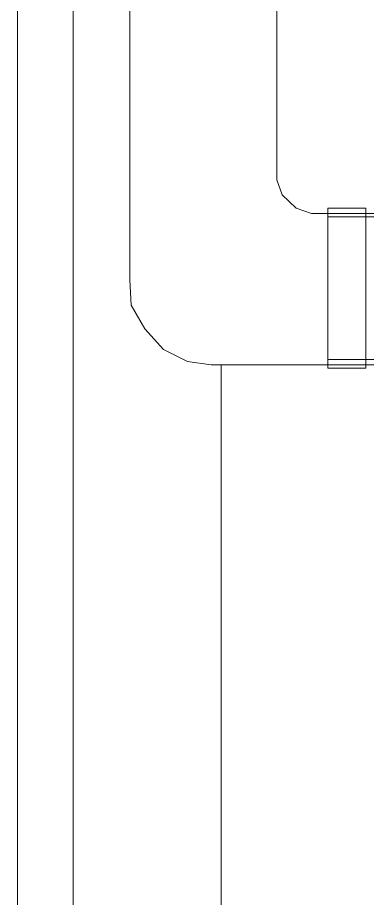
# Model space of a CAD drawing. Header units: millimetres. Extents: x 40 to 176, y -32 to 59.
# Drawn here: x 115.707 to 116.444, y 1.409 to 3.265 of the extents above; entities that cross this region are included whole.
import ezdxf

# ---------------------------------------------------------------- set-up
doc = ezdxf.new("R2010")
doc.units = ezdxf.units.MM
doc.layers.add('15 - Quadro de medição', color=6, linetype='Continuous')

msp = doc.modelspace()

# ---------------------------------------------------------------- linework, layer by layer
at = {"layer": '15 - Quadro de medição', "color": 7, "linetype": 'Continuous', "lineweight": 20, "true_color": 0x000007}
for points in [[(115.7074, -4.6712), (115.7074, 5.0936), (115.7074, 5.0936)], [(115.8248, -0.9809), (115.8248, 5.0936), (115.8248, 5.0936)], [(115.9435, 2.7121), (115.9435, 5.0936), (115.9435, 5.0936)], [(116.2536, 5.0936), (116.2536, 2.923), (116.2647, 2.8909), (116.2941, 2.8629), (116.3262, 2.8518)], [(116.3611, 2.8629), (116.4407, 2.8629), (116.4407, 2.8629)], [(116.3611, 2.8629), (116.3611, 2.5263), (116.3611, 2.5263)], [(116.4407, 2.8629), (116.4407, 2.5263), (116.4407, 2.5263)], [(116.3611, 2.8518), (116.3262, 2.8518), (116.3262, 2.8518)], [(116.4798, 2.8518), (116.3611, 2.8518), (116.3611, 2.8518)], [(116.3611, 2.8448), (116.498, 2.8448), (116.498, 2.8448)], [(115.9435, 2.7121), (115.9463, 2.659), (115.9756, 2.6087), (116.0147, 2.5654), (116.065, 2.5403), (116.1153, 2.5333)], [(116.3611, 2.5445), (116.498, 2.5445), (116.498, 2.5445)], [(116.3611, 2.5333), (116.1153, 2.5333), (116.1153, 2.5333)], [(116.1362, -0.7672), (116.1362, 2.5333), (116.1362, 2.5333)], [(116.4798, 2.5333), (116.3611, 2.5333), (116.3611, 2.5333)], [(116.3611, 2.5263), (116.4407, 2.5263), (116.4407, 2.5263)]]:
    msp.add_lwpolyline(points, dxfattribs=at)

doc.saveas('drawing.dxf')
